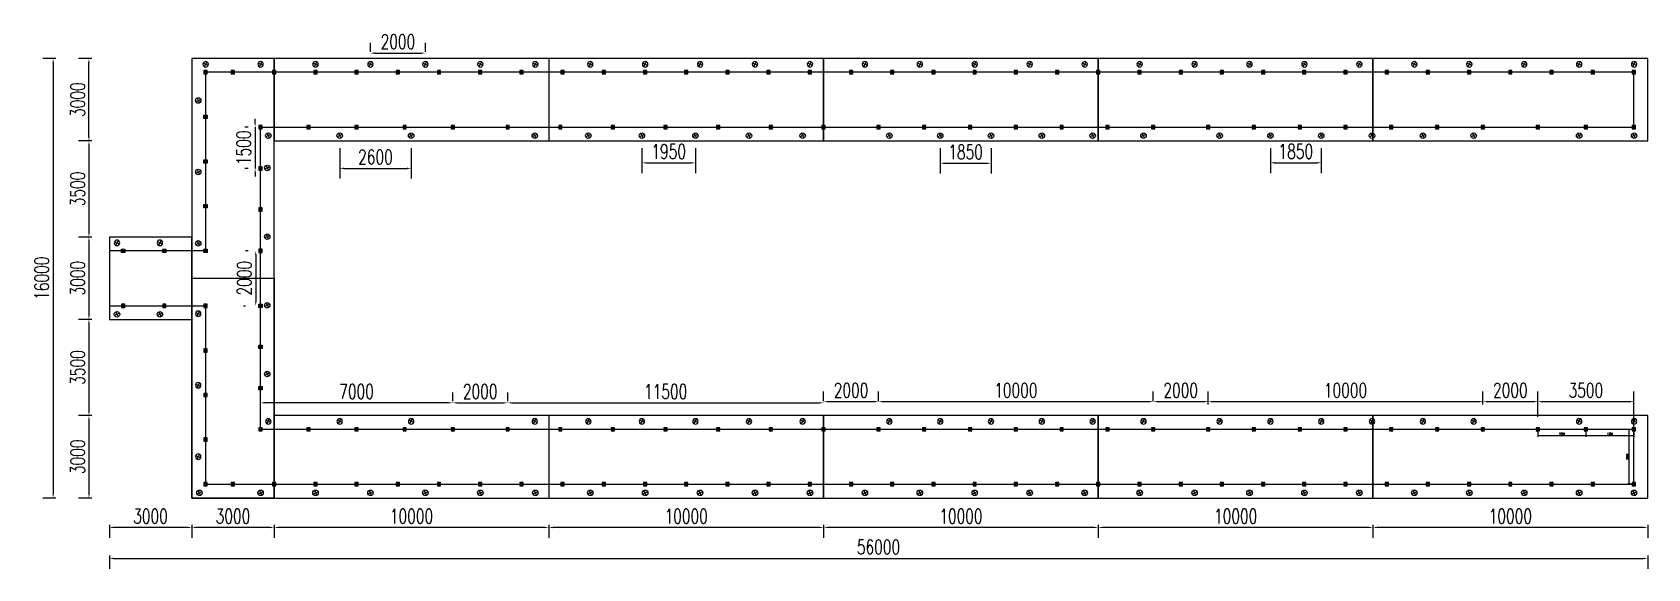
# Model space of a CAD drawing. Header units: millimetres. Extents: x -1546798 to -962116, y 1297493 to 1531173.
# Drawn here: x -1546798 to -1487993, y 1362133 to 1381657 of the extents above; entities that cross this region are included whole.
import ezdxf

# ---------------------------------------------------------------- set-up
doc = ezdxf.new("R2010")
doc.units = ezdxf.units.MM
doc.header["$LTSCALE"] = 10
doc.layers.get('0').update_dxf_attribs({"linetype": 'CONTINUOUS'})
doc.layers.get('DEFPOINTS').update_dxf_attribs({"linetype": 'CONTINUOUS'})
for name, color, linetype in [('W-PLASTIC_RAILINGS塑木栏杆', 6, 'CONTINUOUS'), ('W-STEEL_FRAME钢架', 3, 'CONTINUOUS'), ('W-WOOD_FLOOR木地板', 30, 'CONTINUOUS')]:
    doc.layers.add(name, color=color, linetype=linetype)
doc.styles.add('STANDARD_T3', font='simplex.shx', dxfattribs={"width": 0.7, "bigfont": 'gbcbig.shx'})
doc.dimstyles.new('W&&150', dxfattribs={"dimtxt": 525, "dimasz": 150, "dimexe": 375, "dimexo": 450, "dimgap": 150, "dimtad": 1, "dimdec": 0, "dimzin": 0, "dimdsep": 46, "dimtxsty": 'STANDARD_T3', "dimcen": 0.09, "dimclrd": 1, "dimclre": 1, "dimclrt": 7, "dimazin": 2, "dimtfac": 1, "dimtdec": 0, "dimtix": 1, "dimtmove": 2, "dimatfit": 3, "dimfxl": 100, "dimtolj": 1, "dimtzin": 0, "dimarcsym": 0})
doc.dimstyles.new('W&&20', dxfattribs={"dimtxt": 70, "dimasz": 20, "dimexe": 50, "dimexo": 60, "dimgap": 20, "dimtad": 1, "dimdec": 0, "dimzin": 0, "dimdsep": 46, "dimtxsty": 'STANDARD_T3', "dimcen": 0.09, "dimclrd": 1, "dimclre": 1, "dimclrt": 7, "dimazin": 2, "dimtfac": 1, "dimtdec": 0, "dimtix": 1, "dimtmove": 2, "dimatfit": 3, "dimfxl": 100, "dimtolj": 1, "dimtzin": 0, "dimarcsym": 0})

# ---------------------------------------------------------------- blocks, each defined once
blk = doc.blocks.new('2')
h = blk.add_hatch(color=6)
h.dxf.hatch_style = 1
h.paths.add_polyline_path([(-10, -10), (110, -10), (110, 110), (-10, 110)])
blk.add_lwpolyline([(-10, -10), (110, -10), (110, 110), (-10, 110)], close=True)
blk = doc.blocks.new('*D850')
at = {"color": 1, "lineweight": -2, "transparency": 16777216}
for p, q in [((-1538688, 1378355), (-1538688, 1378505)), ((-1538943, 1378205), (-1539063, 1378205)), ((-1538688, 1378205), (-1538688, 1376705)), ((-1538943, 1376705), (-1539063, 1376705)), ((-1538688, 1376555), (-1538688, 1376405))]:
    blk.add_line(p, q, dxfattribs=at)
at = {"color": 1, "transparency": 16777216}
for points in [[(-1538713, 1378355), (-1538663, 1378355), (-1538688, 1378205)], [(-1538713, 1376555), (-1538663, 1376555), (-1538688, 1376705)]]:
    blk.add_solid(points, dxfattribs=at)
at = {"layer": 'DEFPOINTS', "color": 0, "transparency": 16777216}
for p in [(-1538493, 1378205), (-1538688, 1376705), (-1538493, 1376705)]:
    blk.add_point(p, dxfattribs=at)
at = {"color": 7, "transparency": 16777216, "insert": (-1539101, 1377455), "char_height": 525, "attachment_point": 5, "rotation": 90, "style": 'STANDARD_T3'}
blk.add_mtext('\\A1;1500', dxfattribs=at)
blk = doc.blocks.new('*D851')
at = {"color": 1, "lineweight": -2, "transparency": 16777216}
for p, q in [((-1538943, 1373705), (-1539039, 1373705)), ((-1538664, 1373555), (-1538664, 1371855)), ((-1539114, 1371705), (-1539039, 1371705))]:
    blk.add_line(p, q, dxfattribs=at)
at = {"color": 1, "transparency": 16777216}
for points in [[(-1538689, 1373555), (-1538639, 1373555), (-1538664, 1373705)], [(-1538689, 1371855), (-1538639, 1371855), (-1538664, 1371705)]]:
    blk.add_solid(points, dxfattribs=at)
at = {"layer": 'DEFPOINTS', "color": 0, "transparency": 16777216}
for p in [(-1538493, 1373705), (-1538664, 1371705), (-1538664, 1371705)]:
    blk.add_point(p, dxfattribs=at)
at = {"color": 7, "transparency": 16777216, "insert": (-1539076, 1372705), "char_height": 525, "attachment_point": 5, "rotation": 90, "style": 'STANDARD_T3'}
blk.add_mtext('\\A1;2000', dxfattribs=at)
blk = doc.blocks.new('*D852')
at = {"color": 1, "lineweight": -2, "transparency": 16777216}
for p, q in [((-1531493, 1368226), (-1531493, 1368545)), ((-1529493, 1368226), (-1529493, 1368545)), ((-1531343, 1368170), (-1529643, 1368170))]:
    blk.add_line(p, q, dxfattribs=at)
at = {"color": 1, "transparency": 16777216}
for points in [[(-1531343, 1368195), (-1531343, 1368145), (-1531493, 1368170)], [(-1529643, 1368195), (-1529643, 1368145), (-1529493, 1368170)]]:
    blk.add_solid(points, dxfattribs=at)
at = {"layer": 'DEFPOINTS', "color": 0, "transparency": 16777216}
for p in [(-1529493, 1368170), (-1531493, 1367776), (-1529493, 1367776)]:
    blk.add_point(p, dxfattribs=at)
at = {"color": 7, "transparency": 16777216, "insert": (-1530493, 1368582), "char_height": 525, "attachment_point": 5, "style": 'STANDARD_T3'}
blk.add_mtext('\\A1;2000', dxfattribs=at)
blk = doc.blocks.new('*D853')
at = {"color": 1, "lineweight": -2, "transparency": 16777216}
for p, q in [((-1529493, 1368226), (-1529493, 1368545)), ((-1517993, 1368226), (-1517993, 1368545)), ((-1529343, 1368170), (-1518143, 1368170))]:
    blk.add_line(p, q, dxfattribs=at)
at = {"color": 1, "transparency": 16777216}
for points in [[(-1529343, 1368195), (-1529343, 1368145), (-1529493, 1368170)], [(-1518143, 1368195), (-1518143, 1368145), (-1517993, 1368170)]]:
    blk.add_solid(points, dxfattribs=at)
at = {"layer": 'DEFPOINTS', "color": 0, "transparency": 16777216}
for p in [(-1517993, 1368170), (-1529493, 1367776), (-1517993, 1367776)]:
    blk.add_point(p, dxfattribs=at)
at = {"color": 7, "transparency": 16777216, "insert": (-1523743, 1368582), "char_height": 525, "attachment_point": 5, "style": 'STANDARD_T3'}
blk.add_mtext('\\A1;11500', dxfattribs=at)
blk = doc.blocks.new('*D854')
at = {"color": 1, "lineweight": -2, "transparency": 16777216}
for p, q in [((-1515993, 1368226), (-1515993, 1368588)), ((-1505993, 1368226), (-1505993, 1368588)), ((-1515843, 1368213), (-1506143, 1368213))]:
    blk.add_line(p, q, dxfattribs=at)
at = {"color": 1, "transparency": 16777216}
for points in [[(-1515843, 1368238), (-1515843, 1368188), (-1515993, 1368213)], [(-1506143, 1368238), (-1506143, 1368188), (-1505993, 1368213)]]:
    blk.add_solid(points, dxfattribs=at)
at = {"layer": 'DEFPOINTS', "color": 0, "transparency": 16777216}
for p in [(-1505993, 1368213), (-1515993, 1367776), (-1505993, 1367776)]:
    blk.add_point(p, dxfattribs=at)
at = {"color": 7, "transparency": 16777216, "insert": (-1510993, 1368626), "char_height": 525, "attachment_point": 5, "style": 'STANDARD_T3'}
blk.add_mtext('\\A1;10000', dxfattribs=at)
blk = doc.blocks.new('*D855')
at = {"color": 1, "lineweight": -2, "transparency": 16777216}
for p, q in [((-1503993, 1368106), (-1503993, 1368588)), ((-1493993, 1368106), (-1493993, 1368588)), ((-1503843, 1368213), (-1494143, 1368213))]:
    blk.add_line(p, q, dxfattribs=at)
at = {"color": 1, "transparency": 16777216}
for points in [[(-1503843, 1368238), (-1503843, 1368188), (-1503993, 1368213)], [(-1494143, 1368238), (-1494143, 1368188), (-1493993, 1368213)]]:
    blk.add_solid(points, dxfattribs=at)
at = {"layer": 'DEFPOINTS', "color": 0, "transparency": 16777216}
for p in [(-1493993, 1368213), (-1503993, 1367656), (-1493993, 1367656)]:
    blk.add_point(p, dxfattribs=at)
at = {"color": 7, "transparency": 16777216, "insert": (-1498993, 1368626), "char_height": 525, "attachment_point": 5, "style": 'STANDARD_T3'}
blk.add_mtext('\\A1;10000', dxfattribs=at)
blk = doc.blocks.new('*D856')
at = {"color": 1, "lineweight": -2, "transparency": 16777216}
for p, q in [((-1491993, 1367655), (-1491993, 1368588)), ((-1488493, 1366270), (-1488493, 1368588)), ((-1491843, 1368213), (-1488643, 1368213))]:
    blk.add_line(p, q, dxfattribs=at)
at = {"color": 1, "transparency": 16777216}
for points in [[(-1491843, 1368238), (-1491843, 1368188), (-1491993, 1368213)], [(-1488643, 1368238), (-1488643, 1368188), (-1488493, 1368213)]]:
    blk.add_solid(points, dxfattribs=at)
at = {"layer": 'DEFPOINTS', "color": 0, "transparency": 16777216}
for p in [(-1488493, 1368213), (-1491993, 1367205), (-1488493, 1365820)]:
    blk.add_point(p, dxfattribs=at)
at = {"color": 7, "transparency": 16777216, "insert": (-1490243, 1368626), "char_height": 525, "attachment_point": 5, "style": 'STANDARD_T3'}
blk.add_mtext('\\A1;3500', dxfattribs=at)
blk = doc.blocks.new('*D857')
at = {"color": 1, "lineweight": -2, "transparency": 16777216}
for p, q in [((-1538493, 1368226), (-1538493, 1368545)), ((-1531493, 1368226), (-1531493, 1368545)), ((-1531643, 1368170), (-1538343, 1368170))]:
    blk.add_line(p, q, dxfattribs=at)
at = {"color": 1, "transparency": 16777216}
for points in [[(-1538343, 1368195), (-1538343, 1368145), (-1538493, 1368170)], [(-1531643, 1368195), (-1531643, 1368145), (-1531493, 1368170)]]:
    blk.add_solid(points, dxfattribs=at)
at = {"layer": 'DEFPOINTS', "color": 0, "transparency": 16777216}
for p in [(-1538493, 1368170), (-1538493, 1367776), (-1531493, 1367776)]:
    blk.add_point(p, dxfattribs=at)
at = {"color": 7, "transparency": 16777216, "insert": (-1534993, 1368582), "char_height": 525, "attachment_point": 5, "style": 'STANDARD_T3'}
blk.add_mtext('\\A1;7000', dxfattribs=at)
blk = doc.blocks.new('*D858')
at = {"color": 1, "lineweight": -2, "transparency": 16777216}
for p, q in [((-1517993, 1368270), (-1517993, 1368588)), ((-1515993, 1368270), (-1515993, 1368588)), ((-1517843, 1368213), (-1516143, 1368213))]:
    blk.add_line(p, q, dxfattribs=at)
at = {"color": 1, "transparency": 16777216}
for points in [[(-1517843, 1368238), (-1517843, 1368188), (-1517993, 1368213)], [(-1516143, 1368238), (-1516143, 1368188), (-1515993, 1368213)]]:
    blk.add_solid(points, dxfattribs=at)
at = {"layer": 'DEFPOINTS', "color": 0, "transparency": 16777216}
for p in [(-1517993, 1367820), (-1515993, 1368213), (-1515993, 1367820)]:
    blk.add_point(p, dxfattribs=at)
at = {"color": 7, "transparency": 16777216, "insert": (-1516993, 1368626), "char_height": 525, "attachment_point": 5, "style": 'STANDARD_T3'}
blk.add_mtext('\\A1;2000', dxfattribs=at)
blk = doc.blocks.new('*D859')
at = {"color": 1, "lineweight": -2, "transparency": 16777216}
for p, q in [((-1505993, 1368270), (-1505993, 1368588)), ((-1503993, 1368270), (-1503993, 1368588)), ((-1505843, 1368213), (-1504143, 1368213))]:
    blk.add_line(p, q, dxfattribs=at)
at = {"color": 1, "transparency": 16777216}
for points in [[(-1505843, 1368238), (-1505843, 1368188), (-1505993, 1368213)], [(-1504143, 1368238), (-1504143, 1368188), (-1503993, 1368213)]]:
    blk.add_solid(points, dxfattribs=at)
at = {"layer": 'DEFPOINTS', "color": 0, "transparency": 16777216}
for p in [(-1505993, 1367820), (-1503993, 1368213), (-1503993, 1367820)]:
    blk.add_point(p, dxfattribs=at)
at = {"color": 7, "transparency": 16777216, "insert": (-1504993, 1368626), "char_height": 525, "attachment_point": 5, "style": 'STANDARD_T3'}
blk.add_mtext('\\A1;2000', dxfattribs=at)
blk = doc.blocks.new('*D860')
at = {"color": 1, "lineweight": -2, "transparency": 16777216}
for p, q in [((-1493993, 1368106), (-1493993, 1368588)), ((-1491993, 1368257), (-1491993, 1368588)), ((-1493843, 1368213), (-1492143, 1368213))]:
    blk.add_line(p, q, dxfattribs=at)
at = {"color": 1, "transparency": 16777216}
for points in [[(-1493843, 1368238), (-1493843, 1368188), (-1493993, 1368213)], [(-1492143, 1368238), (-1492143, 1368188), (-1491993, 1368213)]]:
    blk.add_solid(points, dxfattribs=at)
at = {"layer": 'DEFPOINTS', "color": 0, "transparency": 16777216}
for p in [(-1491993, 1368213), (-1491993, 1367807), (-1493993, 1367656)]:
    blk.add_point(p, dxfattribs=at)
at = {"color": 7, "transparency": 16777216, "insert": (-1492993, 1368626), "char_height": 525, "attachment_point": 5, "style": 'STANDARD_T3'}
blk.add_mtext('\\A1;2000', dxfattribs=at)
blk = doc.blocks.new('deng')
for p, q in [((-100, 0), (100, 0)), ((0, 100), (0, -100))]:
    blk.add_line(p, q)
blk.add_circle((0, 0), 100)
blk = doc.blocks.new('*D863')
at = {"color": 1, "lineweight": -2, "transparency": 16777216}
for p, q in [((-1497993, 1363732), (-1497993, 1363257)), ((-1487993, 1363732), (-1487993, 1363257)), ((-1488143, 1363632), (-1497843, 1363632))]:
    blk.add_line(p, q, dxfattribs=at)
at = {"color": 1, "transparency": 16777216}
for points in [[(-1497843, 1363657), (-1497843, 1363607), (-1497993, 1363632)], [(-1488143, 1363657), (-1488143, 1363607), (-1487993, 1363632)]]:
    blk.add_solid(points, dxfattribs=at)
at = {"layer": 'DEFPOINTS', "color": 0, "transparency": 16777216}
for p in [(-1497993, 1364705), (-1487993, 1364705), (-1497993, 1363632)]:
    blk.add_point(p, dxfattribs=at)
at = {"color": 7, "transparency": 16777216, "insert": (-1492993, 1364044), "char_height": 525, "attachment_point": 5, "style": 'STANDARD_T3'}
blk.add_mtext('\\A1;10000', dxfattribs=at)
blk = doc.blocks.new('*D864')
at = {"color": 1, "lineweight": -2, "transparency": 16777216}
for p, q in [((-1507993, 1363732), (-1507993, 1363257)), ((-1497993, 1363732), (-1497993, 1363257)), ((-1498143, 1363632), (-1507843, 1363632))]:
    blk.add_line(p, q, dxfattribs=at)
at = {"color": 1, "transparency": 16777216}
for points in [[(-1507843, 1363657), (-1507843, 1363607), (-1507993, 1363632)], [(-1498143, 1363657), (-1498143, 1363607), (-1497993, 1363632)]]:
    blk.add_solid(points, dxfattribs=at)
at = {"layer": 'DEFPOINTS', "color": 0, "transparency": 16777216}
for p in [(-1507993, 1364705), (-1497993, 1364705), (-1507993, 1363632)]:
    blk.add_point(p, dxfattribs=at)
at = {"color": 7, "transparency": 16777216, "insert": (-1502993, 1364044), "char_height": 525, "attachment_point": 5, "style": 'STANDARD_T3'}
blk.add_mtext('\\A1;10000', dxfattribs=at)
blk = doc.blocks.new('*D865')
at = {"color": 1, "lineweight": -2, "transparency": 16777216}
for p, q in [((-1517993, 1363732), (-1517993, 1363257)), ((-1507993, 1363732), (-1507993, 1363257)), ((-1508143, 1363632), (-1517843, 1363632))]:
    blk.add_line(p, q, dxfattribs=at)
at = {"color": 1, "transparency": 16777216}
for points in [[(-1517843, 1363657), (-1517843, 1363607), (-1517993, 1363632)], [(-1508143, 1363657), (-1508143, 1363607), (-1507993, 1363632)]]:
    blk.add_solid(points, dxfattribs=at)
at = {"layer": 'DEFPOINTS', "color": 0, "transparency": 16777216}
for p in [(-1517993, 1364705), (-1507993, 1364705), (-1517993, 1363632)]:
    blk.add_point(p, dxfattribs=at)
at = {"color": 7, "transparency": 16777216, "insert": (-1512993, 1364044), "char_height": 525, "attachment_point": 5, "style": 'STANDARD_T3'}
blk.add_mtext('\\A1;10000', dxfattribs=at)
blk = doc.blocks.new('*D866')
at = {"color": 1, "lineweight": -2, "transparency": 16777216}
for p, q in [((-1527993, 1363732), (-1527993, 1363257)), ((-1517993, 1363732), (-1517993, 1363257)), ((-1518143, 1363632), (-1527843, 1363632))]:
    blk.add_line(p, q, dxfattribs=at)
at = {"color": 1, "transparency": 16777216}
for points in [[(-1527843, 1363657), (-1527843, 1363607), (-1527993, 1363632)], [(-1518143, 1363657), (-1518143, 1363607), (-1517993, 1363632)]]:
    blk.add_solid(points, dxfattribs=at)
at = {"layer": 'DEFPOINTS', "color": 0, "transparency": 16777216}
for p in [(-1527993, 1364705), (-1517993, 1364705), (-1527993, 1363632)]:
    blk.add_point(p, dxfattribs=at)
at = {"color": 7, "transparency": 16777216, "insert": (-1522993, 1364044), "char_height": 525, "attachment_point": 5, "style": 'STANDARD_T3'}
blk.add_mtext('\\A1;10000', dxfattribs=at)
blk = doc.blocks.new('*D867')
at = {"color": 1, "lineweight": -2, "transparency": 16777216}
for p, q in [((-1537993, 1363732), (-1537993, 1363257)), ((-1527993, 1363732), (-1527993, 1363257)), ((-1528143, 1363632), (-1537843, 1363632))]:
    blk.add_line(p, q, dxfattribs=at)
at = {"color": 1, "transparency": 16777216}
for points in [[(-1537843, 1363657), (-1537843, 1363607), (-1537993, 1363632)], [(-1528143, 1363657), (-1528143, 1363607), (-1527993, 1363632)]]:
    blk.add_solid(points, dxfattribs=at)
at = {"layer": 'DEFPOINTS', "color": 0, "transparency": 16777216}
for p in [(-1537993, 1364705), (-1527993, 1364705), (-1537993, 1363632)]:
    blk.add_point(p, dxfattribs=at)
at = {"color": 7, "transparency": 16777216, "insert": (-1532993, 1364044), "char_height": 525, "attachment_point": 5, "style": 'STANDARD_T3'}
blk.add_mtext('\\A1;10000', dxfattribs=at)
blk = doc.blocks.new('*D868')
at = {"color": 1, "lineweight": -2, "transparency": 16777216}
for p, q in [((-1540993, 1363732), (-1540993, 1363257)), ((-1537993, 1363732), (-1537993, 1363257)), ((-1538143, 1363632), (-1540843, 1363632))]:
    blk.add_line(p, q, dxfattribs=at)
at = {"color": 1, "transparency": 16777216}
for points in [[(-1540843, 1363657), (-1540843, 1363607), (-1540993, 1363632)], [(-1538143, 1363657), (-1538143, 1363607), (-1537993, 1363632)]]:
    blk.add_solid(points, dxfattribs=at)
at = {"layer": 'DEFPOINTS', "color": 0, "transparency": 16777216}
for p in [(-1540993, 1364705), (-1537993, 1364705), (-1540993, 1363632)]:
    blk.add_point(p, dxfattribs=at)
at = {"color": 7, "transparency": 16777216, "insert": (-1539493, 1364044), "char_height": 525, "attachment_point": 5, "style": 'STANDARD_T3'}
blk.add_mtext('\\A1;3000', dxfattribs=at)
blk = doc.blocks.new('*D869')
at = {"color": 1, "lineweight": -2, "transparency": 16777216}
for p, q in [((-1543993, 1363732), (-1543993, 1363257)), ((-1540993, 1363732), (-1540993, 1363257)), ((-1541143, 1363632), (-1543843, 1363632))]:
    blk.add_line(p, q, dxfattribs=at)
at = {"color": 1, "transparency": 16777216}
for points in [[(-1543843, 1363657), (-1543843, 1363607), (-1543993, 1363632)], [(-1541143, 1363657), (-1541143, 1363607), (-1540993, 1363632)]]:
    blk.add_solid(points, dxfattribs=at)
at = {"layer": 'DEFPOINTS', "color": 0, "transparency": 16777216}
for p in [(-1543993, 1371205), (-1540993, 1364705), (-1543993, 1363632)]:
    blk.add_point(p, dxfattribs=at)
at = {"color": 7, "transparency": 16777216, "insert": (-1542493, 1364044), "char_height": 525, "attachment_point": 5, "style": 'STANDARD_T3'}
blk.add_mtext('\\A1;3000', dxfattribs=at)
blk = doc.blocks.new('*D861')
at = {"color": 1, "lineweight": -2, "transparency": 16777216}
for p, q in [((-1543993, 1362608), (-1543993, 1362133)), ((-1543843, 1362508), (-1488143, 1362508)), ((-1487993, 1362608), (-1487993, 1362133))]:
    blk.add_line(p, q, dxfattribs=at)
at = {"color": 1, "transparency": 16777216}
for points in [[(-1543843, 1362533), (-1543843, 1362483), (-1543993, 1362508)], [(-1488143, 1362533), (-1488143, 1362483), (-1487993, 1362508)]]:
    blk.add_solid(points, dxfattribs=at)
at = {"layer": 'DEFPOINTS', "color": 0, "transparency": 16777216}
for p in [(-1543993, 1363257), (-1487993, 1363257), (-1487993, 1362508)]:
    blk.add_point(p, dxfattribs=at)
at = {"color": 7, "transparency": 16777216, "insert": (-1515993, 1362921), "char_height": 525, "attachment_point": 5, "style": 'STANDARD_T3'}
blk.add_mtext('\\A1;56000', dxfattribs=at)
blk = doc.blocks.new('*D870')
at = {"color": 1, "lineweight": -2, "transparency": 16777216}
for p, q in [((-1544636, 1380705), (-1545111, 1380705)), ((-1544736, 1377855), (-1544736, 1380555)), ((-1544636, 1377705), (-1545111, 1377705))]:
    blk.add_line(p, q, dxfattribs=at)
at = {"color": 1, "transparency": 16777216}
for points in [[(-1544761, 1380555), (-1544711, 1380555), (-1544736, 1380705)], [(-1544761, 1377855), (-1544711, 1377855), (-1544736, 1377705)]]:
    blk.add_solid(points, dxfattribs=at)
at = {"layer": 'DEFPOINTS', "color": 0, "transparency": 16777216}
for p in [(-1544736, 1380705), (-1540993, 1380705), (-1537993, 1377705)]:
    blk.add_point(p, dxfattribs=at)
at = {"color": 7, "transparency": 16777216, "insert": (-1545149, 1379205), "char_height": 525, "attachment_point": 5, "rotation": 90, "style": 'STANDARD_T3'}
blk.add_mtext('\\A1;3000', dxfattribs=at)
blk = doc.blocks.new('*D871')
at = {"color": 1, "lineweight": -2, "transparency": 16777216}
for p, q in [((-1544636, 1377705), (-1545111, 1377705)), ((-1544736, 1377555), (-1544736, 1374355)), ((-1544636, 1374205), (-1545111, 1374205))]:
    blk.add_line(p, q, dxfattribs=at)
at = {"color": 1, "transparency": 16777216}
for points in [[(-1544761, 1377555), (-1544711, 1377555), (-1544736, 1377705)], [(-1544761, 1374355), (-1544711, 1374355), (-1544736, 1374205)]]:
    blk.add_solid(points, dxfattribs=at)
at = {"layer": 'DEFPOINTS', "color": 0, "transparency": 16777216}
for p in [(-1537993, 1377705), (-1544736, 1374205), (-1540993, 1374205)]:
    blk.add_point(p, dxfattribs=at)
at = {"color": 7, "transparency": 16777216, "insert": (-1545149, 1375955), "char_height": 525, "attachment_point": 5, "rotation": 90, "style": 'STANDARD_T3'}
blk.add_mtext('\\A1;3500', dxfattribs=at)
blk = doc.blocks.new('*D872')
at = {"color": 1, "lineweight": -2, "transparency": 16777216}
for p, q in [((-1544636, 1374205), (-1545111, 1374205)), ((-1544736, 1374055), (-1544736, 1371355)), ((-1544636, 1371205), (-1545111, 1371205))]:
    blk.add_line(p, q, dxfattribs=at)
at = {"color": 1, "transparency": 16777216}
for points in [[(-1544761, 1374055), (-1544711, 1374055), (-1544736, 1374205)], [(-1544761, 1371355), (-1544711, 1371355), (-1544736, 1371205)]]:
    blk.add_solid(points, dxfattribs=at)
at = {"layer": 'DEFPOINTS', "color": 0, "transparency": 16777216}
for p in [(-1540993, 1374205), (-1544736, 1371205), (-1543993, 1371205)]:
    blk.add_point(p, dxfattribs=at)
at = {"color": 7, "transparency": 16777216, "insert": (-1545149, 1372705), "char_height": 525, "attachment_point": 5, "rotation": 90, "style": 'STANDARD_T3'}
blk.add_mtext('\\A1;3000', dxfattribs=at)
blk = doc.blocks.new('*D873')
at = {"color": 1, "lineweight": -2, "transparency": 16777216}
for p, q in [((-1544636, 1371205), (-1545111, 1371205)), ((-1544736, 1371055), (-1544736, 1367855)), ((-1544636, 1367705), (-1545111, 1367705))]:
    blk.add_line(p, q, dxfattribs=at)
at = {"color": 1, "transparency": 16777216}
for points in [[(-1544761, 1371055), (-1544711, 1371055), (-1544736, 1371205)], [(-1544761, 1367855), (-1544711, 1367855), (-1544736, 1367705)]]:
    blk.add_solid(points, dxfattribs=at)
at = {"layer": 'DEFPOINTS', "color": 0, "transparency": 16777216}
for p in [(-1543993, 1371205), (-1544736, 1367705), (-1537993, 1367705)]:
    blk.add_point(p, dxfattribs=at)
at = {"color": 7, "transparency": 16777216, "insert": (-1545149, 1369455), "char_height": 525, "attachment_point": 5, "rotation": 90, "style": 'STANDARD_T3'}
blk.add_mtext('\\A1;3500', dxfattribs=at)
blk = doc.blocks.new('*D874')
at = {"color": 1, "lineweight": -2, "transparency": 16777216}
for p, q in [((-1544636, 1367705), (-1545111, 1367705)), ((-1544736, 1367555), (-1544736, 1364855)), ((-1544636, 1364705), (-1545111, 1364705))]:
    blk.add_line(p, q, dxfattribs=at)
at = {"color": 1, "transparency": 16777216}
for points in [[(-1544761, 1367555), (-1544711, 1367555), (-1544736, 1367705)], [(-1544761, 1364855), (-1544711, 1364855), (-1544736, 1364705)]]:
    blk.add_solid(points, dxfattribs=at)
at = {"layer": 'DEFPOINTS', "color": 0, "transparency": 16777216}
for p in [(-1537993, 1367705), (-1544736, 1364705), (-1540993, 1364705)]:
    blk.add_point(p, dxfattribs=at)
at = {"color": 7, "transparency": 16777216, "insert": (-1545149, 1366205), "char_height": 525, "attachment_point": 5, "rotation": 90, "style": 'STANDARD_T3'}
blk.add_mtext('\\A1;3000', dxfattribs=at)
blk = doc.blocks.new('*D862')
at = {"color": 1, "lineweight": -2, "transparency": 16777216}
for p, q in [((-1545941, 1380705), (-1546416, 1380705)), ((-1546041, 1380555), (-1546041, 1364855)), ((-1545941, 1364705), (-1546416, 1364705))]:
    blk.add_line(p, q, dxfattribs=at)
at = {"color": 1, "transparency": 16777216}
for points in [[(-1546066, 1380555), (-1546016, 1380555), (-1546041, 1380705)], [(-1546066, 1364855), (-1546016, 1364855), (-1546041, 1364705)]]:
    blk.add_solid(points, dxfattribs=at)
at = {"layer": 'DEFPOINTS', "color": 0, "transparency": 16777216}
for p in [(-1545111, 1380705), (-1546041, 1364705), (-1545111, 1364705)]:
    blk.add_point(p, dxfattribs=at)
at = {"color": 7, "transparency": 16777216, "insert": (-1546453, 1372705), "char_height": 525, "attachment_point": 5, "rotation": 90, "style": 'STANDARD_T3'}
blk.add_mtext('\\A1;16000', dxfattribs=at)
blk = doc.blocks.new('*D875')
at = {"layer": 'DEFPOINTS', "color": 0, "transparency": 16777216}
for p in [(-1524607, 1377893), (-1522657, 1377893), (-1522657, 1376906)]:
    blk.add_point(p, dxfattribs=at)
at = {"layer": 'W-STEEL_FRAME钢架', "color": 1, "lineweight": -2, "transparency": 16777216}
for p, q in [((-1524607, 1377443), (-1524607, 1376531)), ((-1522657, 1377443), (-1522657, 1376531)), ((-1524457, 1376906), (-1522807, 1376906))]:
    blk.add_line(p, q, dxfattribs=at)
at = {"layer": 'W-STEEL_FRAME钢架', "color": 1, "transparency": 16777216}
for points in [[(-1524457, 1376931), (-1524457, 1376881), (-1524607, 1376906)], [(-1522807, 1376931), (-1522807, 1376881), (-1522657, 1376906)]]:
    blk.add_solid(points, dxfattribs=at)
at = {"layer": 'W-STEEL_FRAME钢架', "color": 7, "transparency": 16777216, "insert": (-1523632, 1377318), "char_height": 525, "attachment_point": 5, "style": 'STANDARD_T3'}
blk.add_mtext('\\A1;1950', dxfattribs=at)
blk = doc.blocks.new('*D876')
at = {"layer": 'DEFPOINTS', "color": 0, "transparency": 16777216}
for p in [(-1513748, 1377893), (-1511898, 1377893), (-1511898, 1376890)]:
    blk.add_point(p, dxfattribs=at)
at = {"layer": 'W-STEEL_FRAME钢架', "color": 1, "lineweight": -2, "transparency": 16777216}
for p, q in [((-1513748, 1377443), (-1513748, 1376515)), ((-1511898, 1377443), (-1511898, 1376515)), ((-1513598, 1376890), (-1512048, 1376890))]:
    blk.add_line(p, q, dxfattribs=at)
at = {"layer": 'W-STEEL_FRAME钢架', "color": 1, "transparency": 16777216}
for points in [[(-1513598, 1376915), (-1513598, 1376865), (-1513748, 1376890)], [(-1512048, 1376915), (-1512048, 1376865), (-1511898, 1376890)]]:
    blk.add_solid(points, dxfattribs=at)
at = {"layer": 'W-STEEL_FRAME钢架', "color": 7, "transparency": 16777216, "insert": (-1512823, 1377302), "char_height": 525, "attachment_point": 5, "style": 'STANDARD_T3'}
blk.add_mtext('\\A1;1850', dxfattribs=at)
blk = doc.blocks.new('*D877')
at = {"layer": 'DEFPOINTS', "color": 0, "transparency": 16777216}
for p in [(-1501727, 1377893), (-1499877, 1377893), (-1499877, 1376908)]:
    blk.add_point(p, dxfattribs=at)
at = {"layer": 'W-STEEL_FRAME钢架', "color": 1, "lineweight": -2, "transparency": 16777216}
for p, q in [((-1501727, 1377443), (-1501727, 1376533)), ((-1499877, 1377443), (-1499877, 1376533)), ((-1501577, 1376908), (-1500027, 1376908))]:
    blk.add_line(p, q, dxfattribs=at)
at = {"layer": 'W-STEEL_FRAME钢架', "color": 1, "transparency": 16777216}
for points in [[(-1501577, 1376933), (-1501577, 1376883), (-1501727, 1376908)], [(-1500027, 1376933), (-1500027, 1376883), (-1499877, 1376908)]]:
    blk.add_solid(points, dxfattribs=at)
at = {"layer": 'W-STEEL_FRAME钢架', "color": 7, "transparency": 16777216, "insert": (-1500802, 1377320), "char_height": 525, "attachment_point": 5, "style": 'STANDARD_T3'}
blk.add_mtext('\\A1;1850', dxfattribs=at)
blk = doc.blocks.new('*D878')
at = {"layer": 'DEFPOINTS', "color": 0, "transparency": 16777216}
for p in [(-1535607, 1377893), (-1533007, 1377893), (-1533007, 1376706)]:
    blk.add_point(p, dxfattribs=at)
at = {"layer": 'W-STEEL_FRAME钢架', "color": 1, "lineweight": -2, "transparency": 16777216}
for p, q in [((-1535607, 1377443), (-1535607, 1376331)), ((-1533007, 1377443), (-1533007, 1376331)), ((-1535457, 1376706), (-1533157, 1376706))]:
    blk.add_line(p, q, dxfattribs=at)
at = {"layer": 'W-STEEL_FRAME钢架', "color": 1, "transparency": 16777216}
for points in [[(-1535457, 1376731), (-1535457, 1376681), (-1535607, 1376706)], [(-1533157, 1376731), (-1533157, 1376681), (-1533007, 1376706)]]:
    blk.add_solid(points, dxfattribs=at)
at = {"layer": 'W-STEEL_FRAME钢架', "color": 7, "transparency": 16777216, "insert": (-1534307, 1377119), "char_height": 525, "attachment_point": 5, "style": 'STANDARD_T3'}
blk.add_mtext('\\A1;2600', dxfattribs=at)
blk = doc.blocks.new('*D879')
at = {"layer": 'DEFPOINTS', "color": 0, "transparency": 16777216}
for p in [(-1532488, 1380900), (-1534488, 1380493), (-1532488, 1380493)]:
    blk.add_point(p, dxfattribs=at)
at = {"layer": 'W-STEEL_FRAME钢架', "color": 1, "lineweight": -2, "transparency": 16777216}
for p, q in [((-1534488, 1380943), (-1534488, 1381275)), ((-1534338, 1380900), (-1532638, 1380900)), ((-1532488, 1380943), (-1532488, 1381275))]:
    blk.add_line(p, q, dxfattribs=at)
at = {"layer": 'W-STEEL_FRAME钢架', "color": 1, "transparency": 16777216}
for points in [[(-1534338, 1380925), (-1534338, 1380875), (-1534488, 1380900)], [(-1532638, 1380925), (-1532638, 1380875), (-1532488, 1380900)]]:
    blk.add_solid(points, dxfattribs=at)
at = {"layer": 'W-STEEL_FRAME钢架', "color": 7, "transparency": 16777216, "insert": (-1533488, 1381313), "char_height": 525, "attachment_point": 5, "style": 'STANDARD_T3'}
blk.add_mtext('\\A1;2000', dxfattribs=at)
blk = doc.blocks.new('*D880')
at = {"layer": 'DEFPOINTS', "color": 0, "transparency": 16777216}
for p in [(-1491993, 1367205), (-1490243, 1367205), (-1490243, 1366985)]:
    blk.add_point(p, dxfattribs=at)
at = {"layer": 'W-STEEL_FRAME钢架', "color": 1, "lineweight": -2, "transparency": 16777216}
for p, q in [((-1491993, 1367145), (-1491993, 1366935)), ((-1491973, 1366985), (-1490263, 1366985)), ((-1490243, 1367145), (-1490243, 1366935))]:
    blk.add_line(p, q, dxfattribs=at)
at = {"layer": 'W-STEEL_FRAME钢架', "color": 1, "transparency": 16777216}
for points in [[(-1491973, 1366989), (-1491973, 1366982), (-1491993, 1366985)], [(-1490263, 1366989), (-1490263, 1366982), (-1490243, 1366985)]]:
    blk.add_solid(points, dxfattribs=at)
at = {"layer": 'W-STEEL_FRAME钢架', "color": 7, "transparency": 16777216, "insert": (-1491118, 1367040), "char_height": 70, "attachment_point": 5, "style": 'STANDARD_T3'}
blk.add_mtext('\\A1;1750', dxfattribs=at)
blk = doc.blocks.new('*D881')
at = {"layer": 'DEFPOINTS', "color": 0, "transparency": 16777216}
for p in [(-1490243, 1367205), (-1488493, 1367205), (-1488493, 1366985)]:
    blk.add_point(p, dxfattribs=at)
at = {"layer": 'W-STEEL_FRAME钢架', "color": 1, "lineweight": -2, "transparency": 16777216}
for p, q in [((-1490243, 1367145), (-1490243, 1366935)), ((-1490223, 1366985), (-1488513, 1366985)), ((-1488493, 1367145), (-1488493, 1366935))]:
    blk.add_line(p, q, dxfattribs=at)
at = {"layer": 'W-STEEL_FRAME钢架', "color": 1, "transparency": 16777216}
for points in [[(-1490223, 1366989), (-1490223, 1366982), (-1490243, 1366985)], [(-1488513, 1366989), (-1488513, 1366982), (-1488493, 1366985)]]:
    blk.add_solid(points, dxfattribs=at)
at = {"layer": 'W-STEEL_FRAME钢架', "color": 7, "transparency": 16777216, "insert": (-1489368, 1367040), "char_height": 70, "attachment_point": 5, "style": 'STANDARD_T3'}
blk.add_mtext('\\A1;1750', dxfattribs=at)
blk = doc.blocks.new('*D882')
at = {"layer": 'DEFPOINTS', "color": 0, "transparency": 16777216}
for p in [(-1488493, 1367205), (-1488676, 1365205), (-1488493, 1365205)]:
    blk.add_point(p, dxfattribs=at)
at = {"layer": 'W-STEEL_FRAME钢架', "color": 1, "lineweight": -2, "transparency": 16777216}
for p, q in [((-1488553, 1367205), (-1488726, 1367205)), ((-1488676, 1367185), (-1488676, 1365225)), ((-1488553, 1365205), (-1488726, 1365205))]:
    blk.add_line(p, q, dxfattribs=at)
at = {"layer": 'W-STEEL_FRAME钢架', "color": 1, "transparency": 16777216}
for points in [[(-1488680, 1367185), (-1488673, 1367185), (-1488676, 1367205)], [(-1488680, 1365225), (-1488673, 1365225), (-1488676, 1365205)]]:
    blk.add_solid(points, dxfattribs=at)
at = {"layer": 'W-STEEL_FRAME钢架', "color": 7, "transparency": 16777216, "insert": (-1488731, 1366205), "char_height": 70, "attachment_point": 5, "rotation": 90, "style": 'STANDARD_T3'}
blk.add_mtext('\\A1;2000', dxfattribs=at)

msp = doc.modelspace()

# ---------------------------------------------------------------- linework, layer by layer
at = {"layer": 'W-PLASTIC_RAILINGS塑木栏杆', "color": 6}
msp.add_lwpolyline([(-1543993.2, 1371705.3), (-1540493.2, 1371705.3), (-1540493.2, 1365205.3), (-1538493.2, 1365205.3), (-1488493.2, 1365205.3), (-1488493.2, 1367205.3), (-1538493.2, 1367205.3), (-1538493.2, 1378205.3), (-1488493.2, 1378205.3), (-1488493.2, 1380205.3), (-1538493.2, 1380205.3), (-1540493.2, 1380205.3), (-1540493.2, 1373705.3), (-1543993.2, 1373705.3)], dxfattribs=at)
at = {"layer": 'W-STEEL_FRAME钢架', "color": 1}
for points in [[(-1527993.2, 1377705.3), (-1517993.2, 1377705.3), (-1517993.2, 1380705.3), (-1527993.2, 1380705.3)], [(-1517993.2, 1377705.3), (-1507993.2, 1377705.3), (-1507993.2, 1380705.3), (-1517993.2, 1380705.3)], [(-1507993.2, 1377705.3), (-1497993.2, 1377705.3), (-1497993.2, 1380705.3), (-1507993.2, 1380705.3)], [(-1497993.2, 1377705.3), (-1487993.2, 1377705.3), (-1487993.2, 1380705.3), (-1497993.2, 1380705.3)], [(-1543993.2, 1371205.3), (-1540993.2, 1371205.3), (-1540993.2, 1374205.3), (-1543993.2, 1374205.3)], [(-1540993.2, 1372705.3), (-1537993.2, 1372705.3), (-1537993.2, 1364705.3), (-1540993.2, 1364705.3)], [(-1527993.2, 1364705.3), (-1517993.2, 1364705.3), (-1517993.2, 1367705.3), (-1527993.2, 1367705.3)], [(-1517993.2, 1364705.3), (-1507993.2, 1364705.3), (-1507993.2, 1367705.3), (-1517993.2, 1367705.3)], [(-1507993.2, 1364705.3), (-1497993.2, 1364705.3), (-1497993.2, 1367705.3), (-1507993.2, 1367705.3)], [(-1497993.2, 1364705.3), (-1487993.2, 1364705.3), (-1487993.2, 1367705.3), (-1497993.2, 1367705.3)]]:
    msp.add_lwpolyline(points, close=True, dxfattribs=at)
at = {"layer": 'W-WOOD_FLOOR木地板', "color": 1}
for points in [[(-1540993.2, 1364705.3), (-1537993.2, 1364705.3), (-1537993.2, 1380705.3), (-1540993.2, 1380705.3)], [(-1537993.2, 1377705.3), (-1487993.2, 1377705.3), (-1487993.2, 1380705.3), (-1537993.2, 1380705.3)], [(-1543993.2, 1371205.3), (-1540993.2, 1371205.3), (-1540993.2, 1374205.3), (-1543993.2, 1374205.3)], [(-1537993.2, 1364705.3), (-1487993.2, 1364705.3), (-1487993.2, 1367705.3), (-1537993.2, 1367705.3)]]:
    msp.add_lwpolyline(points, close=True, dxfattribs=at)

# ---------------------------------------------------------------- block references
at = {"xscale": -1}
for name, p, rotation in [('deng', (-1540488.5, 1380493.3), 244.8659495588142), ('deng', (-1538488.5, 1380493.3), 244.8659495588142), ('deng', (-1536488.5, 1380493.3), 244.8659495588142), ('deng', (-1534488.5, 1380493.3), 244.8659495588142), ('deng', (-1532488.5, 1380493.3), 244.8659495588142), ('deng', (-1530488.5, 1380493.3), 244.8659495588142), ('deng', (-1528488.5, 1380493.3), 244.8659495588142), ('deng', (-1526488.5, 1380493.3), 244.8659495588142), ('deng', (-1524488.5, 1380493.3), 244.8659495588142), ('deng', (-1522488.5, 1380493.3), 244.8659495588142), ('deng', (-1520488.5, 1380493.3), 244.8659495588142), ('deng', (-1518488.5, 1380493.3), 244.8659495588142), ('deng', (-1516488.5, 1380493.3), 244.8659495588142), ('deng', (-1514488.5, 1380493.3), 244.8659495588142), ('deng', (-1512488.5, 1380493.3), 244.8659495588142), ('deng', (-1510488.5, 1380493.3), 244.8659495588142), ('deng', (-1508488.5, 1380493.3), 244.8659495588142), ('deng', (-1506488.5, 1380493.3), 244.8659495588142), ('deng', (-1504488.5, 1380493.3), 244.8659495588142), ('deng', (-1502488.5, 1380493.3), 244.8659495588142), ('deng', (-1500488.5, 1380493.3), 244.8659495588142), ('deng', (-1498488.5, 1380493.3), 244.8659495588142), ('deng', (-1496488.5, 1380493.3), 244.8659495588142), ('deng', (-1494488.5, 1380493.3), 244.8659495588142), ('deng', (-1492488.5, 1380493.3), 244.8659495588142), ('deng', (-1490488.5, 1380493.3), 244.8659495588142), ('deng', (-1488488.5, 1380493.3), 244.8659495588142), ('2', (-1540543.2, 1378630.3), 180), ('2', (-1540543.2, 1377005.3), 180), ('2', (-1540543.2, 1375380.3), 180), ('deng', (-1543713.1, 1373993.3), 244.8659495588142), ('2', (-1543540.2, 1373755.3), 180), ('deng', (-1542152.8, 1373993.3), 244.8659495588142), ('2', (-1542041.7, 1373755.3), 180), ('2', (-1540543.2, 1373755.3), 180), ('deng', (-1540757.8, 1371411.8), 154.8659495588142), ('2', (-1538543.2, 1371755.3), 180), ('2', (-1538543.2, 1370255.3), 180), ('deng', (-1540757.8, 1368811.8), 154.8659495588142), ('2', (-1538543.2, 1368755.3), 180), ('deng', (-1538206.8, 1367493.3), 244.8659495588142), ('deng', (-1535606.8, 1367493.3), 244.8659495588142), ('deng', (-1533006.8, 1367493.3), 244.8659495588142), ('deng', (-1528507.4, 1367493.3), 244.8659495588142), ('deng', (-1526557.4, 1367493.3), 244.8659495588142), ('deng', (-1524607.4, 1367493.3), 244.8659495588142), ('deng', (-1522657.4, 1367493.3), 244.8659495588142), ('deng', (-1520707.4, 1367493.3), 244.8659495588142), ('deng', (-1518757.4, 1367493.3), 244.8659495588142), ('deng', (-1515597.8, 1367493.3), 244.8659495588142), ('deng', (-1513747.8, 1367493.3), 244.8659495588142), ('deng', (-1511897.8, 1367493.3), 244.8659495588142), ('deng', (-1510047.8, 1367493.3), 244.8659495588142), ('deng', (-1508197.8, 1367493.3), 244.8659495588142), ('deng', (-1506347.8, 1367493.3), 244.8659495588142), ('deng', (-1503576.9, 1367493.3), 244.8659495588142), ('deng', (-1501726.9, 1367493.3), 244.8659495588142), ('deng', (-1499876.9, 1367493.3), 244.8659495588142), ('deng', (-1498026.9, 1367493.3), 244.8659495588142), ('deng', (-1496176.9, 1367493.3), 244.8659495588142), ('deng', (-1494326.9, 1367493.3), 244.8659495588142), ('deng', (-1490488.5, 1367493.3), 244.8659495588142), ('deng', (-1488488.5, 1367493.3), 244.8659495588142), ('deng', (-1540757.8, 1366211.8), 154.8659495588142)]:
    msp.add_blockref(name, p, dxfattribs=dict(at, rotation=rotation))
for p in [(-1540543.2, 1380155.3), (-1539543.2, 1380155.3), (-1538043.2, 1380155.3), (-1536543.2, 1380155.3), (-1535043.2, 1380155.3), (-1533543.2, 1380155.3), (-1532043.2, 1380155.3), (-1530543.2, 1380155.3), (-1529043.2, 1380155.3), (-1527543.2, 1380155.3), (-1526043.2, 1380155.3), (-1524543.2, 1380155.3), (-1523043.2, 1380155.3), (-1521543.2, 1380155.3), (-1520043.2, 1380155.3), (-1518543.2, 1380155.3), (-1517043.2, 1380155.3), (-1515543.2, 1380155.3), (-1514043.2, 1380155.3), (-1512543.2, 1380155.3), (-1511043.2, 1380155.3), (-1509543.2, 1380155.3), (-1508043.2, 1380155.3), (-1506543.2, 1380155.3), (-1505043.2, 1380155.3), (-1503543.2, 1380155.3), (-1502043.2, 1380155.3), (-1500543.2, 1380155.3), (-1499043.2, 1380155.3), (-1497543.2, 1380155.3), (-1496043.2, 1380155.3), (-1494543.2, 1380155.3), (-1493043.2, 1380155.3), (-1491543.2, 1380155.3), (-1490043.2, 1380155.3), (-1488543.2, 1380155.3), (-1538543.2, 1378155.3), (-1536793.2, 1378155.3), (-1535043.2, 1378155.3), (-1533293.2, 1378155.3), (-1531543.2, 1378155.3), (-1529543.2, 1378155.3), (-1527626.5, 1378155.3), (-1525709.9, 1378155.3), (-1523793.2, 1378155.3), (-1521876.5, 1378155.3), (-1519959.9, 1378155.3), (-1518043.2, 1378155.3), (-1516043.2, 1378155.3), (-1514376.5, 1378155.3), (-1512709.9, 1378155.3), (-1511043.2, 1378155.3), (-1509376.5, 1378155.3), (-1507709.9, 1378155.3), (-1506043.2, 1378155.3), (-1504043.2, 1378155.3), (-1502376.5, 1378155.3), (-1500709.9, 1378155.3), (-1499043.2, 1378155.3), (-1497376.5, 1378155.3), (-1495709.9, 1378155.3), (-1494043.2, 1378155.3), (-1492043.2, 1378155.3), (-1490293.2, 1378155.3), (-1488543.2, 1378155.3), (-1538543.2, 1376655.3), (-1538543.2, 1375155.3), (-1538543.2, 1373655.3), (-1543540.2, 1371655.3), (-1542041.7, 1371655.3), (-1540543.2, 1371655.3), (-1540543.2, 1370030.3), (-1540543.2, 1368405.3), (-1538543.2, 1367155.3), (-1536793.2, 1367155.3), (-1535043.2, 1367155.3), (-1533293.2, 1367155.3), (-1531543.2, 1367155.3), (-1529543.2, 1367155.3), (-1527626.5, 1367155.3), (-1525709.9, 1367155.3), (-1523793.2, 1367155.3), (-1521876.5, 1367155.3), (-1519959.9, 1367155.3), (-1518043.2, 1367155.3), (-1516043.2, 1367155.3), (-1514376.5, 1367155.3), (-1512709.9, 1367155.3), (-1511043.2, 1367155.3), (-1509376.5, 1367155.3), (-1507709.9, 1367155.3), (-1506043.2, 1367155.3), (-1504043.2, 1367155.3), (-1502376.5, 1367155.3), (-1500709.9, 1367155.3), (-1499043.2, 1367155.3), (-1497376.5, 1367155.3), (-1495709.9, 1367155.3), (-1494043.2, 1367155.3), (-1492043.2, 1367155.3), (-1490293.2, 1367155.3), (-1488543.2, 1367155.3), (-1540543.2, 1366780.3), (-1540543.2, 1365155.3), (-1539543.2, 1365155.3), (-1538043.2, 1365155.3), (-1536543.2, 1365155.3), (-1535043.2, 1365155.3), (-1533543.2, 1365155.3), (-1532043.2, 1365155.3), (-1530543.2, 1365155.3), (-1529043.2, 1365155.3), (-1527543.2, 1365155.3), (-1526043.2, 1365155.3), (-1524543.2, 1365155.3), (-1523043.2, 1365155.3), (-1521543.2, 1365155.3), (-1520043.2, 1365155.3), (-1518543.2, 1365155.3), (-1517043.2, 1365155.3), (-1515543.2, 1365155.3), (-1514043.2, 1365155.3), (-1512543.2, 1365155.3), (-1511043.2, 1365155.3), (-1509543.2, 1365155.3), (-1508043.2, 1365155.3), (-1506543.2, 1365155.3), (-1505043.2, 1365155.3), (-1503543.2, 1365155.3), (-1502043.2, 1365155.3), (-1500543.2, 1365155.3), (-1499043.2, 1365155.3), (-1497543.2, 1365155.3), (-1496043.2, 1365155.3), (-1494543.2, 1365155.3), (-1493043.2, 1365155.3), (-1491543.2, 1365155.3), (-1490043.2, 1365155.3), (-1488543.2, 1365155.3)]:
    msp.add_blockref('2', p)
for p, rotation in [((-1540757.8, 1379174.8), 25.13405044118578), ((-1538206.8, 1377893.3), 295.1340504411858), ((-1535606.8, 1377893.3), 295.1340504411858), ((-1533006.8, 1377893.3), 295.1340504411858), ((-1528507.4, 1377893.3), 295.1340504411858), ((-1526557.4, 1377893.3), 295.1340504411858), ((-1524607.4, 1377893.3), 295.1340504411858), ((-1522657.4, 1377893.3), 295.1340504411858), ((-1520707.4, 1377893.3), 295.1340504411858), ((-1518757.4, 1377893.3), 295.1340504411858), ((-1515597.8, 1377893.3), 295.1340504411858), ((-1513747.8, 1377893.3), 295.1340504411858), ((-1511897.8, 1377893.3), 295.1340504411858), ((-1510047.8, 1377893.3), 295.1340504411858), ((-1508197.8, 1377893.3), 295.1340504411858), ((-1506347.8, 1377893.3), 295.1340504411858), ((-1503576.9, 1377893.3), 295.1340504411858), ((-1501726.9, 1377893.3), 295.1340504411858), ((-1499876.9, 1377893.3), 295.1340504411858), ((-1498026.9, 1377893.3), 295.1340504411858), ((-1496176.9, 1377893.3), 295.1340504411858), ((-1494326.9, 1377893.3), 295.1340504411858), ((-1490488.5, 1377893.3), 295.1340504411858), ((-1488488.5, 1377893.3), 295.1340504411858), ((-1540757.8, 1376574.8), 25.13405044118578), ((-1538245.4, 1376720.5), 295.1340504411858), ((-1538245.4, 1374220.5), 295.1340504411858), ((-1540757.8, 1373974.8), 25.13405044118578), ((-1543713.1, 1371393.3), 295.1340504411858), ((-1542152.8, 1371393.3), 295.1340504411858), ((-1538245.4, 1371720.5), 295.1340504411858), ((-1538245.4, 1369220.5), 295.1340504411858), ((-1540713.1, 1364893.3), 295.1340504411858), ((-1538488.5, 1364893.3), 295.1340504411858), ((-1536488.5, 1364893.3), 295.1340504411858), ((-1534488.5, 1364893.3), 295.1340504411858), ((-1532488.5, 1364893.3), 295.1340504411858), ((-1530488.5, 1364893.3), 295.1340504411858), ((-1528488.5, 1364893.3), 295.1340504411858), ((-1526488.5, 1364893.3), 295.1340504411858), ((-1524488.5, 1364893.3), 295.1340504411858), ((-1522488.5, 1364893.3), 295.1340504411858), ((-1520488.5, 1364893.3), 295.1340504411858), ((-1518488.5, 1364893.3), 295.1340504411858), ((-1516488.5, 1364893.3), 295.1340504411858), ((-1514488.5, 1364893.3), 295.1340504411858), ((-1512488.5, 1364893.3), 295.1340504411858), ((-1510488.5, 1364893.3), 295.1340504411858), ((-1508488.5, 1364893.3), 295.1340504411858), ((-1506488.5, 1364893.3), 295.1340504411858), ((-1504488.5, 1364893.3), 295.1340504411858), ((-1502488.5, 1364893.3), 295.1340504411858), ((-1500488.5, 1364893.3), 295.1340504411858), ((-1498488.5, 1364893.3), 295.1340504411858), ((-1496488.5, 1364893.3), 295.1340504411858), ((-1494488.5, 1364893.3), 295.1340504411858), ((-1492488.5, 1364893.3), 295.1340504411858), ((-1490488.5, 1364893.3), 295.1340504411858), ((-1488488.5, 1364893.3), 295.1340504411858)]:
    msp.add_blockref('deng', p, dxfattribs=dict(rotation=rotation))

# ---------------------------------------------------------------- dimensions: what is measured, and where the dimension line sits
for base, p1, p2, picture, middle in [((-1546040.9, 1364705.3), (-1545111.4, 1380705.3), (-1545111.4, 1364705.3), '*D862', (-1546453.4, 1372705.3)), ((-1544736.4, 1380705.3), (-1537993.2, 1377705.3), (-1540993.2, 1380705.3), '*D870', (-1545148.9, 1379205.3)), ((-1544736.4, 1374205.3), (-1537993.2, 1377705.3), (-1540993.2, 1374205.3), '*D871', (-1545148.9, 1375955.3)), ((-1544736.4, 1371205.3), (-1540993.2, 1374205.3), (-1543993.2, 1371205.3), '*D872', (-1545148.9, 1372705.3)), ((-1544736.4, 1367705.3), (-1543993.2, 1371205.3), (-1537993.2, 1367705.3), '*D873', (-1545148.9, 1369455.3)), ((-1544736.4, 1364705.3), (-1537993.2, 1367705.3), (-1540993.2, 1364705.3), '*D874', (-1545148.9, 1366205.3))]:
    dim = msp.add_linear_dim(base=base, p1=p1, p2=p2, angle=90, dimstyle='W&&150', override={"dimfxlon": 1})
    dim.commit()
    dim.dimension.update_dxf_attribs({"geometry": picture, "text_midpoint": middle})
for base, p1, p2, picture, middle in [((-1538688.5, 1376705.3), (-1538493.2, 1378205.3), (-1538493.2, 1376705.3), '*D850', (-1539101, 1377455.3)), ((-1538663.7, 1371705.3), (-1538493.2, 1373705.3), (-1538663.7, 1371705.3), '*D851', (-1539076.2, 1372705.3))]:
    dim = msp.add_linear_dim(base=base, p1=p1, p2=p2, angle=90, dimstyle='W&&150')
    dim.commit()
    dim.dimension.update_dxf_attribs({"geometry": picture, "text_midpoint": middle})
for base, p1, p2, picture, middle in [((-1543993.2, 1363631.7), (-1540993.2, 1364705.3), (-1543993.2, 1371205.3), '*D869', (-1542493.2, 1364044.2)), ((-1540993.2, 1363631.7), (-1537993.2, 1364705.3), (-1540993.2, 1364705.3), '*D868', (-1539493.2, 1364044.2)), ((-1537993.2, 1363631.7), (-1527993.2, 1364705.3), (-1537993.2, 1364705.3), '*D867', (-1532993.2, 1364044.2)), ((-1527993.2, 1363631.7), (-1517993.2, 1364705.3), (-1527993.2, 1364705.3), '*D866', (-1522993.2, 1364044.2)), ((-1517993.2, 1363631.7), (-1507993.2, 1364705.3), (-1517993.2, 1364705.3), '*D865', (-1512993.2, 1364044.2)), ((-1507993.2, 1363631.7), (-1497993.2, 1364705.3), (-1507993.2, 1364705.3), '*D864', (-1502993.2, 1364044.2)), ((-1497993.2, 1363631.7), (-1487993.2, 1364705.3), (-1497993.2, 1364705.3), '*D863', (-1492993.2, 1364044.2)), ((-1487993.2, 1362508.1), (-1543993.2, 1363256.7), (-1487993.2, 1363256.7), '*D861', (-1515993.2, 1362920.6))]:
    dim = msp.add_linear_dim(base=base, p1=p1, p2=p2, dimstyle='W&&150', override={"dimfxlon": 1})
    dim.commit()
    dim.dimension.update_dxf_attribs({"geometry": picture, "text_midpoint": middle})
for base, p1, p2, picture, middle in [((-1538493.2, 1368169.7), (-1531493.2, 1367776.3), (-1538493.2, 1367776.3), '*D857', (-1534993.2, 1368582.2)), ((-1529493.2, 1368169.7), (-1531493.2, 1367776.3), (-1529493.2, 1367776.3), '*D852', (-1530493.2, 1368582.2)), ((-1517993.2, 1368169.7), (-1529493.2, 1367776.3), (-1517993.2, 1367776.3), '*D853', (-1523743.2, 1368582.2)), ((-1515993.2, 1368213.1), (-1517993.2, 1367819.7), (-1515993.2, 1367819.7), '*D858', (-1516993.2, 1368625.6)), ((-1505993.2, 1368213.1), (-1515993.2, 1367776.3), (-1505993.2, 1367776.3), '*D854', (-1510993.2, 1368625.6)), ((-1503993.2, 1368213.1), (-1505993.2, 1367819.7), (-1503993.2, 1367819.7), '*D859', (-1504993.2, 1368625.6)), ((-1493993.2, 1368213.1), (-1503993.2, 1367655.6), (-1493993.2, 1367655.6), '*D855', (-1498993.2, 1368625.6)), ((-1491993.2, 1368213.1), (-1493993.2, 1367655.6), (-1491993.2, 1367807.1), '*D860', (-1492993.2, 1368625.6)), ((-1488493.2, 1368213.1), (-1491993.2, 1367205.3), (-1488493.2, 1365819.7), '*D856', (-1490243.2, 1368625.6))]:
    dim = msp.add_linear_dim(base=base, p1=p1, p2=p2, dimstyle='W&&150')
    dim.commit()
    dim.dimension.update_dxf_attribs({"geometry": picture, "text_midpoint": middle})
at = {"layer": 'W-STEEL_FRAME钢架'}
for base, p1, p2, picture, middle in [((-1532488.5, 1380900.3), (-1534488.5, 1380493.3), (-1532488.5, 1380493.3), '*D879', (-1533488.5, 1381312.8)), ((-1533006.8, 1376706.3), (-1535606.8, 1377893.3), (-1533006.8, 1377893.3), '*D878', (-1534306.8, 1377118.8)), ((-1522657.4, 1376905.8), (-1524607.4, 1377893.3), (-1522657.4, 1377893.3), '*D875', (-1523632.4, 1377318.3)), ((-1511897.8, 1376889.8), (-1513747.8, 1377893.3), (-1511897.8, 1377893.3), '*D876', (-1512822.8, 1377302.3)), ((-1499876.9, 1376907.5), (-1501726.9, 1377893.3), (-1499876.9, 1377893.3), '*D877', (-1500801.9, 1377320))]:
    dim = msp.add_linear_dim(base=base, p1=p1, p2=p2, dimstyle='W&&150', dxfattribs=at)
    dim.commit()
    dim.dimension.update_dxf_attribs({"geometry": picture, "text_midpoint": middle})
at = {"layer": 'W-STEEL_FRAME钢架', "color": 0}
for base, p1, p2, picture, middle in [((-1490243.2, 1366985.4), (-1491993.2, 1367205.3), (-1490243.2, 1367205.3), '*D880', (-1491118.2, 1367040.4)), ((-1488493.2, 1366985.4), (-1490243.2, 1367205.3), (-1488493.2, 1367205.3), '*D881', (-1489368.2, 1367040.4))]:
    dim = msp.add_linear_dim(base=base, p1=p1, p2=p2, dimstyle='W&&20', dxfattribs=at)
    dim.commit()
    dim.dimension.update_dxf_attribs({"geometry": picture, "text_midpoint": middle})
dim = msp.add_linear_dim(base=(-1488676.3, 1365205.3), p1=(-1488493.2, 1367205.3), p2=(-1488493.2, 1365205.3), angle=90, dimstyle='W&&20', dxfattribs=at)
dim.commit()
dim.dimension.update_dxf_attribs({"geometry": '*D882', "text_midpoint": (-1488731.3, 1366205.3)})

doc.saveas('drawing.dxf')
